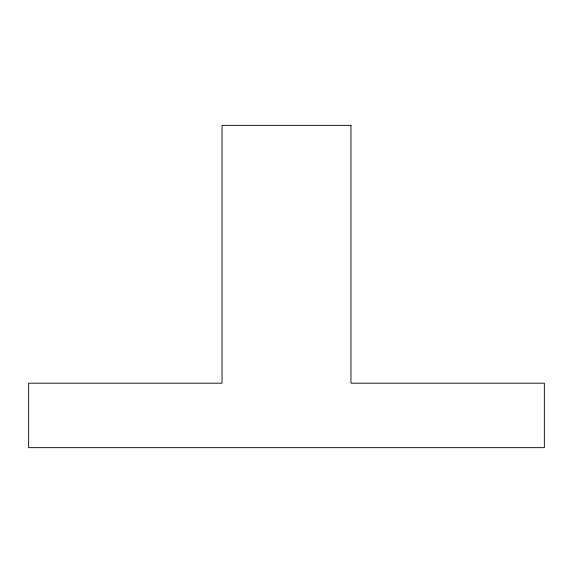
<?xml version="1.0" encoding="UTF-8"?>
<svg xmlns="http://www.w3.org/2000/svg" width="573" height="573" viewBox="0 0 573 573"><rect width="100%" height="100%" fill="white"/><g stroke="black" fill="none" stroke-linecap="round" stroke-linejoin="round"><path stroke-width="0.86" d="M350.963 125.344L222.038 125.344L222.038 383.194L28.65 383.194L28.65 447.656L544.35 447.656L544.35 383.194L350.963 383.194L350.963 125.344"/></g></svg>
